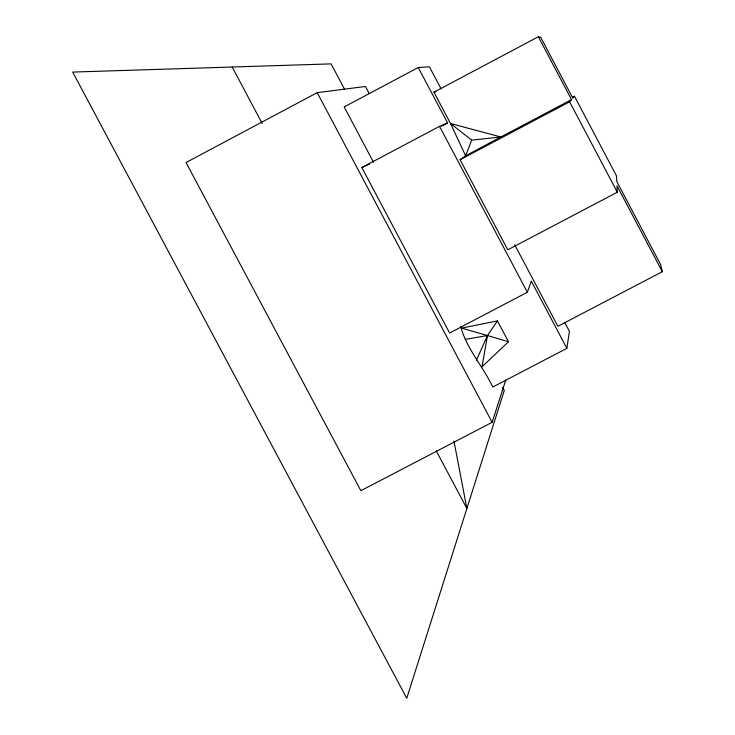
<?xml version="1.0" encoding="UTF-8"?>
<svg xmlns="http://www.w3.org/2000/svg" width="735" height="735" viewBox="0 0 735 735"><rect width="100%" height="100%" fill="white"/><g stroke="black" fill="none" stroke-linecap="round" stroke-linejoin="round"><path stroke-width="1.1" d="M460.551 326.303C466.771 348.996 482.904 366.14 492.762 387.033L566.878 348.344L569.404 331.356L564.618 322.307M369.2 93.566L365.442 86.473L317.208 92.656L186.038 162.536L360.857 490.704L492.138 422.303L505.753 380.059M373.527 162.251L344.182 106.924L418.243 67.528L447.597 122.984L439.539 126.347L361.822 167.543L449.618 333.001L527.372 292.254L531.286 281.092L566.878 348.344M471.668 140.146L450.537 123.517L500.893 136.967L465.623 155.866L450.537 123.517L433.953 92.187L538.351 36.75L571.527 99.62L500.893 136.967L471.668 140.146L465.623 155.866L460.082 159.715L507.784 249.808L617.326 192.239L617.005 185.826L662.318 271.702L557.865 326.303L514.702 244.755M476.372 360.361L487.47 335.527L497.439 320.938L508.482 341.775L482.022 366.793L487.47 335.527L461.516 328.122L497.439 320.938M460.082 159.715L569.607 101.807L571.527 99.62M662.318 271.702L660.609 264.545L616.794 181.499L616.518 175.931L574.476 96.239L572.813 98.141L540.739 37.356L538.351 36.75M441.597 126.172L447.597 122.984M572.464 97.305L574.476 96.239M361.822 167.543L369.622 164.015M433.953 92.187L435.901 91.783M465.237 339.377L487.47 335.527L508.482 341.775M418.243 67.528L429.415 66.802L441.11 88.907M232.196 67.023L262.211 123.48M436.232 450.867L466.863 508.501L453.954 441.009M439.539 126.347L527.372 292.254M344.55 89.238L331.108 63.881L72.682 72.076L406.749 698.25L504.283 390.423L502.666 387.382M317.208 92.656L492.138 422.303M569.607 101.807L617.326 192.239"/></g></svg>
